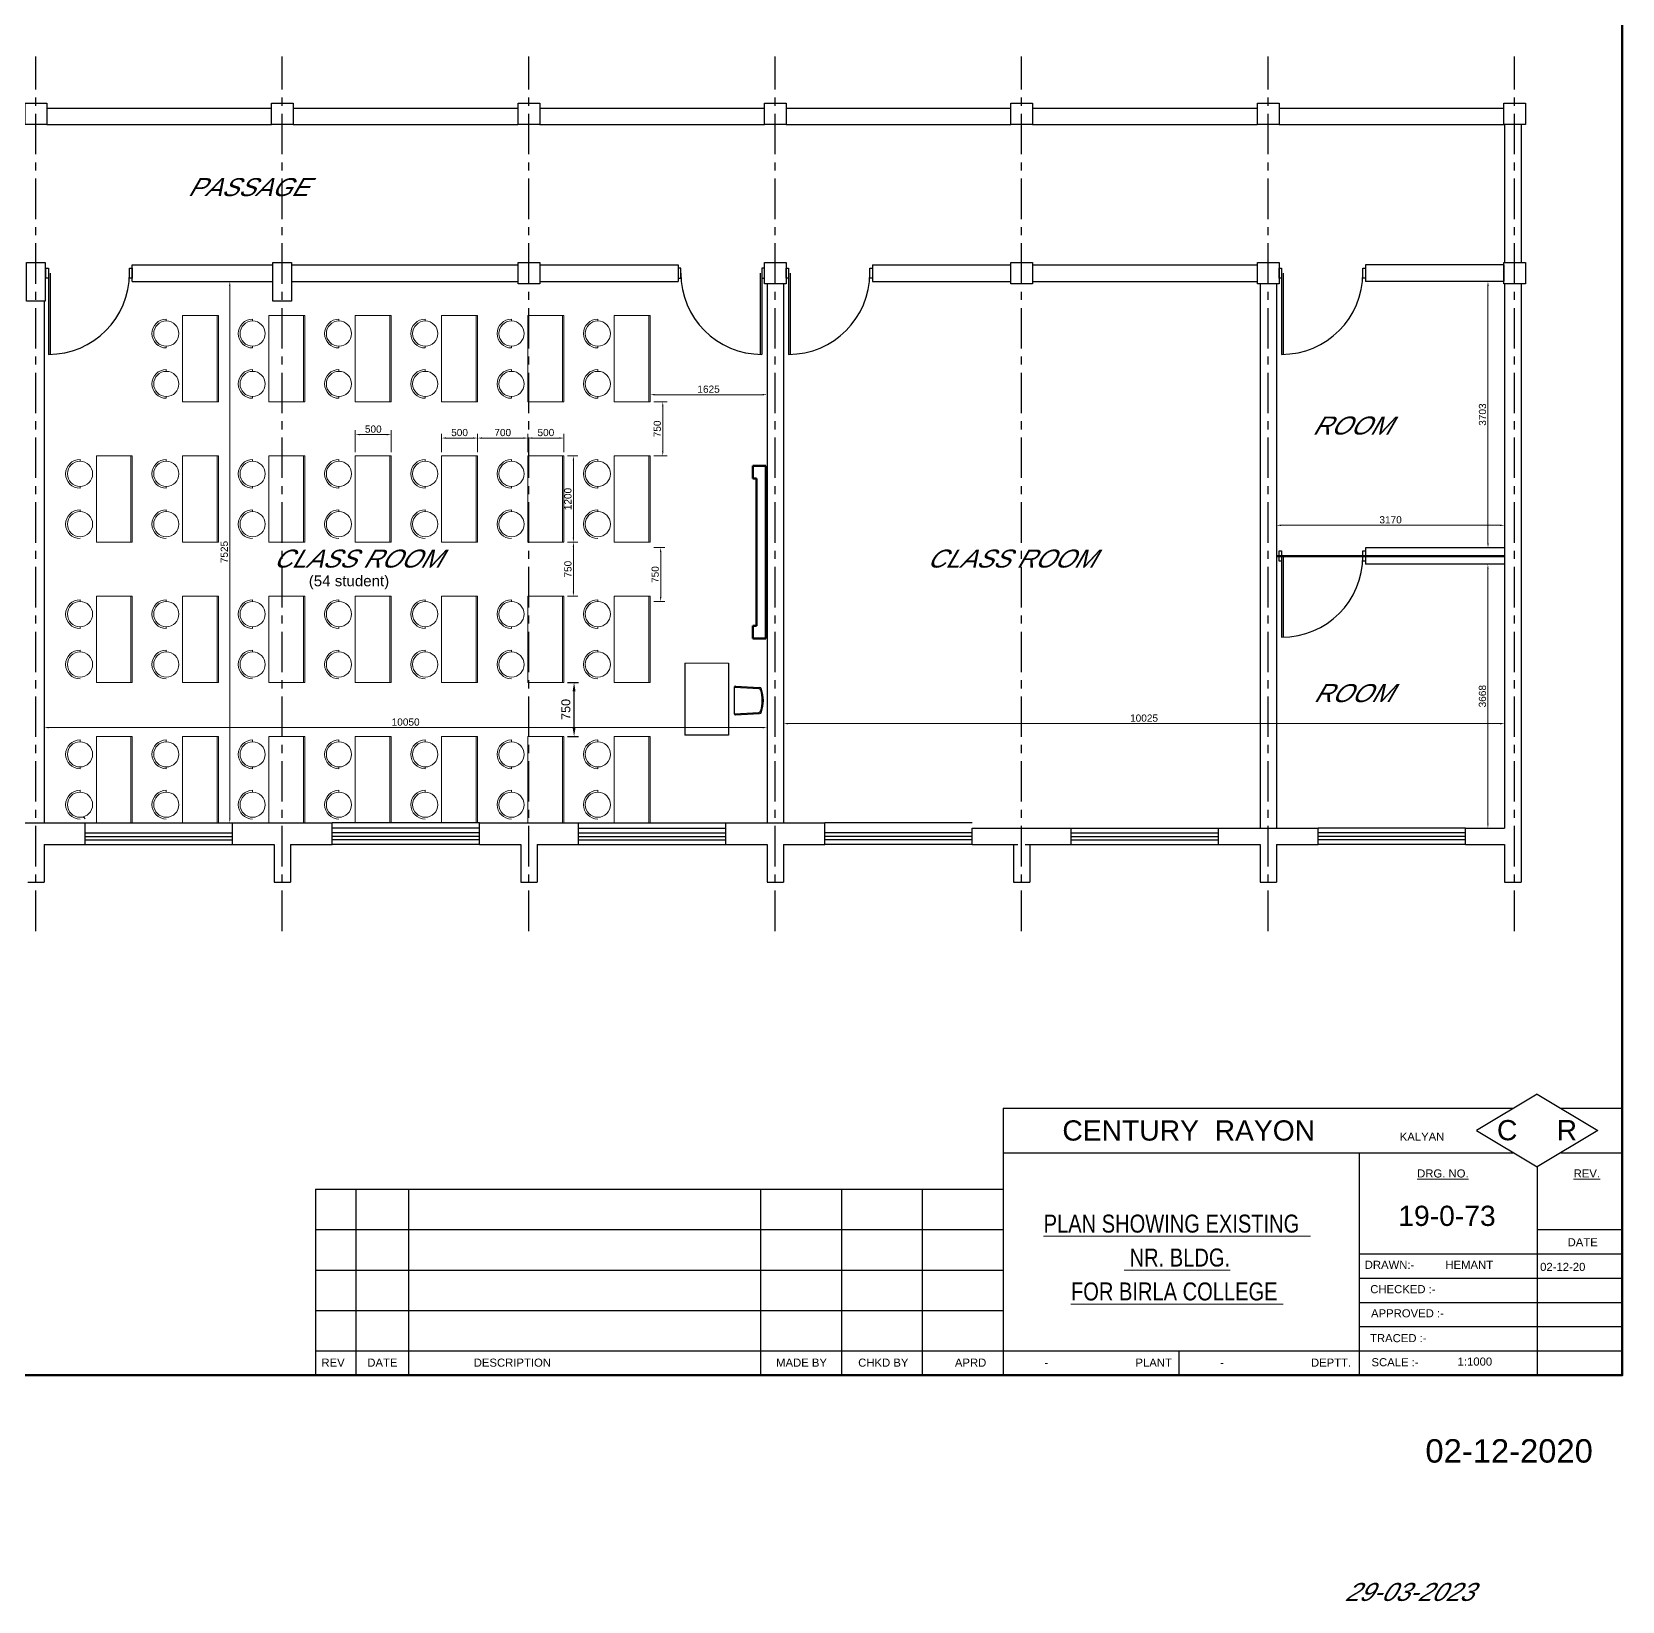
# Model space of a CAD drawing. Extents: x 348043 to 758301, y 133827 to 256568.
# Drawn here: x 605480 to 627593, y 196634 to 218453 of the extents above; entities that cross this region are included whole.
import ezdxf
from ezdxf.enums import TextEntityAlignment as Align

# ---------------------------------------------------------------- set-up
doc = ezdxf.new("R2010")
doc.units = 0
doc.header["$LTSCALE"] = 900
doc.header["$MEASUREMENT"] = 0
doc.header["$PDMODE"] = 34
doc.linetypes.add('ACAD_ISO02W100', pattern=[15, 12, -3])
doc.linetypes.add('CENTER', pattern=[2, 1.25, -0.25, 0.25, -0.25])
doc.layers.get('0').update_dxf_attribs({"color": 1, "linetype": 'CONTINUOUS'})
doc.layers.get('DEFPOINTS').update_dxf_attribs({"color": 3, "linetype": 'CONTINUOUS'})
doc.layers.add('COL', color=6, linetype='CONTINUOUS', lineweight=25)
doc.layers.add('door', color=163, linetype='CONTINUOUS')
doc.layers.add('TEXT', color=2, linetype='CONTINUOUS')
doc.styles.add('ARIAL', font='arial.ttf')
doc.styles.add('ROMANS', font='arial.ttf')
doc.dimstyles.new('MSADIM', dxfattribs={"dimscale": 50, "dimtxt": 2.5, "dimasz": 2.5, "dimexe": 1.2, "dimexo": 1, "dimgap": 1, "dimtad": 1, "dimdec": 0, "dimzin": 1, "dimdsep": 46, "dimtxsty": 'ROMANS', "dimcen": 0, "dimclrd": 3, "dimclrt": 6, "dimadec": 0, "dimazin": 0, "dimtfac": 1, "dimtdec": 0, "dimtofl": 0, "dimtmove": 0, "dimatfit": 3, "dimfxl": 1, "dimtvp": 0.1, "dimtolj": 1, "dimtzin": 1, "dimarcsym": 0})

# ---------------------------------------------------------------- blocks, each defined once
blk = doc.blocks.new('*D132')
at = {"layer": 'DEFPOINTS', "color": 0, "lineweight": 50, "ltscale": 1.25}
for p in [(611678, 212805), (611178, 212557), (611678, 212557)]:
    blk.add_point(p, dxfattribs=at)
at = {"layer": 'door', "color": 0, "lineweight": 9, "ltscale": 1.25}
blk.add_line((611178, 212607), (611178, 212865), dxfattribs=at)
at = {"layer": 'door', "color": 3, "lineweight": 9, "ltscale": 1.25}
blk.add_line((611240, 212805), (611615, 212805), dxfattribs=at)
at = {"layer": 'door', "color": 0, "linetype": 'ACAD_ISO02W100', "lineweight": 9, "ltscale": 1.25}
blk.add_line((611678, 212607), (611678, 212865), dxfattribs=at)
at = {"layer": 'door', "color": 3, "lineweight": 50, "ltscale": 1.25}
for points in [[(611240, 212815), (611240, 212794), (611178, 212805)], [(611615, 212815), (611615, 212794), (611678, 212805)]]:
    blk.add_solid(points, dxfattribs=at)
at = {"layer": 'door', "color": 6, "lineweight": 5, "ltscale": 1.25, "insert": (611428, 212881), "char_height": 100, "attachment_point": 5, "style": 'ROMANS'}
blk.add_mtext('\\A1;500', dxfattribs=at)
blk = doc.blocks.new('*D133')
at = {"layer": 'DEFPOINTS', "color": 0, "lineweight": 50, "ltscale": 1.25}
for p in [(612378, 212805), (611678, 212557), (612378, 212557)]:
    blk.add_point(p, dxfattribs=at)
at = {"layer": 'door', "color": 0, "lineweight": 9, "ltscale": 1.25}
blk.add_line((611678, 212607), (611678, 212865), dxfattribs=at)
at = {"layer": 'door', "color": 3, "lineweight": 9, "ltscale": 1.25}
blk.add_line((611740, 212805), (612315, 212805), dxfattribs=at)
at = {"layer": 'door', "color": 0, "linetype": 'ACAD_ISO02W100', "lineweight": 9, "ltscale": 1.25}
blk.add_line((612378, 212607), (612378, 212865), dxfattribs=at)
at = {"layer": 'door', "color": 3, "lineweight": 50, "ltscale": 1.25}
for points in [[(611740, 212815), (611740, 212794), (611678, 212805)], [(612315, 212815), (612315, 212794), (612378, 212805)]]:
    blk.add_solid(points, dxfattribs=at)
at = {"layer": 'door', "color": 6, "lineweight": 5, "ltscale": 1.25, "insert": (612028, 212881), "char_height": 100, "attachment_point": 5, "style": 'ROMANS'}
blk.add_mtext('\\A1;700', dxfattribs=at)
blk = doc.blocks.new('*D134')
at = {"layer": 'DEFPOINTS', "color": 0, "lineweight": 50, "ltscale": 1.25}
for p in [(612878, 212805), (612378, 212557), (612878, 212557)]:
    blk.add_point(p, dxfattribs=at)
at = {"layer": 'door', "color": 0, "lineweight": 9, "ltscale": 1.25}
blk.add_line((612378, 212607), (612378, 212865), dxfattribs=at)
at = {"layer": 'door', "color": 3, "lineweight": 9, "ltscale": 1.25}
blk.add_line((612440, 212805), (612815, 212805), dxfattribs=at)
at = {"layer": 'door', "color": 0, "linetype": 'ACAD_ISO02W100', "lineweight": 9, "ltscale": 1.25}
blk.add_line((612878, 212607), (612878, 212865), dxfattribs=at)
at = {"layer": 'door', "color": 3, "lineweight": 50, "ltscale": 1.25}
for points in [[(612440, 212815), (612440, 212794), (612378, 212805)], [(612815, 212815), (612815, 212794), (612878, 212805)]]:
    blk.add_solid(points, dxfattribs=at)
at = {"layer": 'door', "color": 6, "lineweight": 5, "ltscale": 1.25, "insert": (612628, 212881), "char_height": 100, "attachment_point": 5, "style": 'ROMANS'}
blk.add_mtext('\\A1;500', dxfattribs=at)
blk = doc.blocks.new('*D129')
at = {"layer": 'DEFPOINTS', "color": 0, "lineweight": 50, "ltscale": 1.25}
for p in [(612878, 212557), (612878, 211357), (613011, 211357)]:
    blk.add_point(p, dxfattribs=at)
at = {"layer": 'door', "color": 0, "lineweight": 9, "ltscale": 1.25}
blk.add_line((612928, 212557), (613071, 212557), dxfattribs=at)
at = {"layer": 'door', "color": 3, "lineweight": 9, "ltscale": 1.25}
blk.add_line((613011, 212495), (613011, 211420), dxfattribs=at)
at = {"layer": 'door', "color": 0, "linetype": 'ACAD_ISO02W100', "lineweight": 9, "ltscale": 1.25}
blk.add_line((612928, 211357), (613071, 211357), dxfattribs=at)
at = {"layer": 'door', "color": 3, "lineweight": 50, "ltscale": 1.25}
for points in [[(613001, 212495), (613021, 212495), (613011, 212557)], [(613001, 211420), (613021, 211420), (613011, 211357)]]:
    blk.add_solid(points, dxfattribs=at)
at = {"layer": 'door', "color": 6, "lineweight": 5, "ltscale": 1.25, "insert": (612935, 211957), "char_height": 100, "attachment_point": 5, "rotation": 90, "style": 'ROMANS'}
blk.add_mtext('\\A1;1200', dxfattribs=at)
blk = doc.blocks.new('*D130')
at = {"layer": 'DEFPOINTS', "color": 0, "lineweight": 50, "ltscale": 1.25}
for p in [(614078, 213307), (614078, 212557), (614253, 212557)]:
    blk.add_point(p, dxfattribs=at)
at = {"layer": 'door', "color": 0, "lineweight": 9, "ltscale": 1.25}
blk.add_line((614128, 213307), (614313, 213307), dxfattribs=at)
at = {"layer": 'door', "color": 3, "lineweight": 9, "ltscale": 1.25}
blk.add_line((614253, 213245), (614253, 212620), dxfattribs=at)
at = {"layer": 'door', "color": 0, "linetype": 'ACAD_ISO02W100', "lineweight": 9, "ltscale": 1.25}
blk.add_line((614128, 212557), (614313, 212557), dxfattribs=at)
at = {"layer": 'door', "color": 3, "lineweight": 50, "ltscale": 1.25}
for points in [[(614243, 213245), (614263, 213245), (614253, 213307)], [(614243, 212620), (614263, 212620), (614253, 212557)]]:
    blk.add_solid(points, dxfattribs=at)
at = {"layer": 'door', "color": 6, "lineweight": 5, "ltscale": 1.25, "insert": (614177, 212932), "char_height": 100, "attachment_point": 5, "rotation": 90, "style": 'ROMANS'}
blk.add_mtext('\\A1;750', dxfattribs=at)
blk = doc.blocks.new('*D131')
at = {"layer": 'DEFPOINTS', "color": 0, "lineweight": 50, "ltscale": 1.25}
for p in [(614078, 211282), (614078, 210532), (614224, 210532)]:
    blk.add_point(p, dxfattribs=at)
at = {"layer": 'door', "color": 0, "lineweight": 9, "ltscale": 1.25}
blk.add_line((614128, 211282), (614284, 211282), dxfattribs=at)
at = {"layer": 'door', "color": 3, "lineweight": 9, "ltscale": 1.25}
blk.add_line((614224, 211220), (614224, 210595), dxfattribs=at)
at = {"layer": 'door', "color": 0, "linetype": 'ACAD_ISO02W100', "lineweight": 9, "ltscale": 1.25}
blk.add_line((614128, 210532), (614284, 210532), dxfattribs=at)
at = {"layer": 'door', "color": 3, "lineweight": 50, "ltscale": 1.25}
for points in [[(614214, 211220), (614234, 211220), (614224, 211282)], [(614214, 210595), (614234, 210595), (614224, 210532)]]:
    blk.add_solid(points, dxfattribs=at)
at = {"layer": 'door', "color": 6, "lineweight": 5, "ltscale": 1.25, "insert": (614148, 210907), "char_height": 100, "attachment_point": 5, "rotation": 90, "style": 'ROMANS'}
blk.add_mtext('\\A1;750', dxfattribs=at)
blk = doc.blocks.new('*D138')
at = {"layer": 'DEFPOINTS', "color": 0, "lineweight": 50, "ltscale": 1.25}
for p in [(605653, 208780), (615703, 208780), (615703, 208780)]:
    blk.add_point(p, dxfattribs=at)
at = {"layer": 'door', "color": 3, "lineweight": 9, "ltscale": 1.25}
blk.add_line((605715, 208780), (615640, 208780), dxfattribs=at)
at = {"layer": 'door', "color": 0, "linetype": 'ACAD_ISO02W100', "lineweight": 9, "ltscale": 1.25}
blk.add_line((615703, 208830), (615703, 208840), dxfattribs=at)
at = {"layer": 'door', "color": 0, "lineweight": 9, "ltscale": 1.25}
blk.add_line((605653, 208730), (605653, 208720), dxfattribs=at)
at = {"layer": 'door', "color": 3, "lineweight": 50, "ltscale": 1.25}
for points in [[(605715, 208790), (605715, 208769), (605653, 208780)], [(615640, 208790), (615640, 208769), (615703, 208780)]]:
    blk.add_solid(points, dxfattribs=at)
at = {"layer": 'door', "color": 6, "lineweight": 5, "ltscale": 1.25, "insert": (610678, 208856), "char_height": 100, "attachment_point": 5, "style": 'ROMANS'}
blk.add_mtext('\\A1;10050', dxfattribs=at)
blk = doc.blocks.new('*D139')
at = {"layer": 'DEFPOINTS', "color": 0, "lineweight": 50, "ltscale": 1.25}
for p in [(608233, 214982), (608270, 214982), (608270, 207457)]:
    blk.add_point(p, dxfattribs=at)
at = {"layer": 'door', "color": 0, "linetype": 'ACAD_ISO02W100', "lineweight": 9, "ltscale": 1.25}
blk.add_line((608220, 214982), (608173, 214982), dxfattribs=at)
at = {"layer": 'door', "color": 3, "lineweight": 9, "ltscale": 1.25}
blk.add_line((608233, 207520), (608233, 214920), dxfattribs=at)
at = {"layer": 'door', "color": 0, "lineweight": 9, "ltscale": 1.25}
blk.add_line((608220, 207457), (608173, 207457), dxfattribs=at)
at = {"layer": 'door', "color": 3, "lineweight": 50, "ltscale": 1.25}
for points in [[(608223, 214920), (608243, 214920), (608233, 214982)], [(608223, 207520), (608243, 207520), (608233, 207457)]]:
    blk.add_solid(points, dxfattribs=at)
at = {"layer": 'door', "color": 6, "lineweight": 5, "ltscale": 1.25, "insert": (608157, 211220), "char_height": 100, "attachment_point": 5, "rotation": 90, "style": 'ROMANS'}
blk.add_mtext('\\A1;7525', dxfattribs=at)
blk = doc.blocks.new('*D140')
at = {"layer": 'DEFPOINTS', "color": 0, "lineweight": 50, "ltscale": 1.25}
for p in [(615933, 208788), (625958, 208835), (625958, 208788)]:
    blk.add_point(p, dxfattribs=at)
at = {"layer": 'door', "color": 0, "lineweight": 9, "ltscale": 1.25}
blk.add_line((615933, 208838), (615933, 208895), dxfattribs=at)
at = {"layer": 'door', "color": 3, "lineweight": 9, "ltscale": 1.25}
blk.add_line((615995, 208835), (625895, 208835), dxfattribs=at)
at = {"layer": 'door', "color": 0, "linetype": 'ACAD_ISO02W100', "lineweight": 9, "ltscale": 1.25}
blk.add_line((625958, 208838), (625958, 208895), dxfattribs=at)
at = {"layer": 'door', "color": 3, "lineweight": 50, "ltscale": 1.25}
for points in [[(615995, 208845), (615995, 208824), (615933, 208835)], [(625895, 208845), (625895, 208824), (625958, 208835)]]:
    blk.add_solid(points, dxfattribs=at)
at = {"layer": 'door', "color": 6, "lineweight": 5, "ltscale": 1.25, "insert": (620945, 208911), "char_height": 100, "attachment_point": 5, "style": 'ROMANS'}
blk.add_mtext('\\A1;10025', dxfattribs=at)
blk = doc.blocks.new('*D142')
at = {"layer": 'DEFPOINTS', "color": 0, "lineweight": 50, "ltscale": 1.25}
for p in [(610478, 212853), (609978, 212557), (610478, 212557)]:
    blk.add_point(p, dxfattribs=at)
at = {"layer": 'door', "color": 0, "lineweight": 9, "ltscale": 1.25}
blk.add_line((609978, 212607), (609978, 212913), dxfattribs=at)
at = {"layer": 'door', "color": 3, "lineweight": 9, "ltscale": 1.25}
blk.add_line((610040, 212853), (610415, 212853), dxfattribs=at)
at = {"layer": 'door', "color": 0, "linetype": 'ACAD_ISO02W100', "lineweight": 9, "ltscale": 1.25}
blk.add_line((610478, 212607), (610478, 212913), dxfattribs=at)
at = {"layer": 'door', "color": 3, "lineweight": 50, "ltscale": 1.25}
for points in [[(610040, 212863), (610040, 212843), (609978, 212853)], [(610415, 212863), (610415, 212843), (610478, 212853)]]:
    blk.add_solid(points, dxfattribs=at)
at = {"layer": 'door', "color": 6, "lineweight": 5, "ltscale": 1.25, "insert": (610228, 212929), "char_height": 100, "attachment_point": 5, "style": 'ROMANS'}
blk.add_mtext('\\A1;500', dxfattribs=at)
blk = doc.blocks.new('*D151')
at = {"layer": 'DEFPOINTS', "color": 0, "lineweight": 50, "ltscale": 1.25}
for p in [(612878, 211357), (613011, 211357), (612878, 210607)]:
    blk.add_point(p, dxfattribs=at)
at = {"layer": 'door', "color": 0, "linetype": 'ACAD_ISO02W100', "lineweight": 9, "ltscale": 1.25}
blk.add_line((612928, 211357), (613071, 211357), dxfattribs=at)
at = {"layer": 'door', "color": 3, "lineweight": 9, "ltscale": 1.25}
blk.add_line((613011, 210670), (613011, 211295), dxfattribs=at)
at = {"layer": 'door', "color": 0, "lineweight": 9, "ltscale": 1.25}
blk.add_line((612928, 210607), (613071, 210607), dxfattribs=at)
at = {"layer": 'door', "color": 3, "lineweight": 50, "ltscale": 1.25}
for points in [[(613001, 211295), (613021, 211295), (613011, 211357)], [(613001, 210670), (613021, 210670), (613011, 210607)]]:
    blk.add_solid(points, dxfattribs=at)
at = {"layer": 'door', "color": 6, "lineweight": 5, "ltscale": 1.25, "insert": (612935, 210982), "char_height": 100, "attachment_point": 5, "rotation": 90, "style": 'ROMANS'}
blk.add_mtext('\\A1;750', dxfattribs=at)
blk = doc.blocks.new('*D152')
at = {"layer": 'DEFPOINTS', "color": 0, "lineweight": 50, "ltscale": 1.25}
for p in [(612878, 209407), (613020, 209407), (612878, 208657)]:
    blk.add_point(p, dxfattribs=at)
at = {"layer": 'door', "color": 0, "lineweight": -2, "ltscale": 1.25}
for p, q in [((612928, 209407), (613080, 209407)), ((612928, 208657), (613080, 208657))]:
    blk.add_line(p, q, dxfattribs=at)
at = {"layer": 'door', "color": 3, "lineweight": -2, "ltscale": 1.25}
blk.add_line((613020, 208782), (613020, 209282), dxfattribs=at)
at = {"layer": 'door', "color": 3, "lineweight": 50, "ltscale": 1.25}
for points in [[(612999, 209282), (613041, 209282), (613020, 209407)], [(612999, 208782), (613041, 208782), (613020, 208657)]]:
    blk.add_solid(points, dxfattribs=at)
at = {"layer": 'door', "color": 6, "lineweight": 50, "ltscale": 1.25, "insert": (612906, 209032), "char_height": 125, "attachment_point": 5, "rotation": 90, "style": 'ROMANS'}
blk.add_mtext('\\A1;750', dxfattribs=at)
blk = doc.blocks.new('*D160')
at = {"layer": 'DEFPOINTS', "color": 0, "lineweight": 50, "ltscale": 1.25}
for p in [(614078, 213408), (615703, 213408), (615703, 213408)]:
    blk.add_point(p, dxfattribs=at)
at = {"layer": 'door', "color": 3, "lineweight": 9, "ltscale": 1.25}
blk.add_line((614140, 213408), (615640, 213408), dxfattribs=at)
at = {"layer": 'door', "color": 0, "linetype": 'ACAD_ISO02W100', "lineweight": 9, "ltscale": 1.25}
blk.add_line((615703, 213458), (615703, 213468), dxfattribs=at)
at = {"layer": 'door', "color": 0, "lineweight": 9, "ltscale": 1.25}
blk.add_line((614078, 213358), (614078, 213348), dxfattribs=at)
at = {"layer": 'door', "color": 3, "lineweight": 50, "ltscale": 1.25}
for points in [[(614140, 213418), (614140, 213398), (614078, 213408)], [(615640, 213418), (615640, 213398), (615703, 213408)]]:
    blk.add_solid(points, dxfattribs=at)
at = {"layer": 'door', "color": 6, "lineweight": 5, "ltscale": 1.25, "insert": (614890, 213484), "char_height": 100, "attachment_point": 5, "style": 'ROMANS'}
blk.add_mtext('\\A1;1625', dxfattribs=at)
blk = doc.blocks.new('*D226')
at = {"layer": 'DEFPOINTS', "color": 0, "lineweight": 50, "ltscale": 1.25}
for p in [(622788, 211634), (625958, 211634), (625958, 211592)]:
    blk.add_point(p, dxfattribs=at)
at = {"layer": 'door', "color": 0, "lineweight": 9, "ltscale": 1.25}
blk.add_line((622788, 211584), (622788, 211532), dxfattribs=at)
at = {"layer": 'door', "color": 3, "lineweight": 9, "ltscale": 1.25}
blk.add_line((622850, 211592), (625895, 211592), dxfattribs=at)
at = {"layer": 'door', "color": 0, "linetype": 'ACAD_ISO02W100', "lineweight": 9, "ltscale": 1.25}
blk.add_line((625958, 211584), (625958, 211532), dxfattribs=at)
at = {"layer": 'door', "color": 3, "lineweight": 50, "ltscale": 1.25}
for points in [[(622850, 211602), (622850, 211582), (622788, 211592)], [(625895, 211602), (625895, 211582), (625958, 211592)]]:
    blk.add_solid(points, dxfattribs=at)
at = {"layer": 'door', "color": 6, "lineweight": 5, "ltscale": 1.25, "insert": (624373, 211668), "char_height": 100, "attachment_point": 5, "style": 'ROMANS'}
blk.add_mtext('\\A1;3170', dxfattribs=at)
blk = doc.blocks.new('*D227')
at = {"layer": 'DEFPOINTS', "color": 0, "lineweight": 50, "ltscale": 1.25}
for p in [(625726, 211050), (625847, 211050), (625847, 207382)]:
    blk.add_point(p, dxfattribs=at)
at = {"layer": 'door', "color": 0, "linetype": 'ACAD_ISO02W100', "lineweight": 9, "ltscale": 1.25}
blk.add_line((625797, 211050), (625666, 211050), dxfattribs=at)
at = {"layer": 'door', "color": 3, "lineweight": 9, "ltscale": 1.25}
blk.add_line((625726, 207445), (625726, 210987), dxfattribs=at)
at = {"layer": 'door', "color": 0, "lineweight": 9, "ltscale": 1.25}
blk.add_line((625797, 207382), (625666, 207382), dxfattribs=at)
at = {"layer": 'door', "color": 3, "lineweight": 50, "ltscale": 1.25}
for points in [[(625716, 210987), (625736, 210987), (625726, 211050)], [(625716, 207445), (625736, 207445), (625726, 207382)]]:
    blk.add_solid(points, dxfattribs=at)
at = {"layer": 'door', "color": 6, "lineweight": 5, "ltscale": 1.25, "insert": (625650, 209216), "char_height": 100, "attachment_point": 5, "rotation": 90, "style": 'ROMANS'}
blk.add_mtext('\\A1;3668', dxfattribs=at)
blk = doc.blocks.new('*D228')
at = {"layer": 'DEFPOINTS', "color": 0, "lineweight": 50, "ltscale": 1.25}
for p in [(625726, 214982), (625727, 214982), (625726, 211280)]:
    blk.add_point(p, dxfattribs=at)
at = {"layer": 'door', "color": 0, "linetype": 'ACAD_ISO02W100', "lineweight": 9, "ltscale": 1.25}
blk.add_line((625776, 214982), (625787, 214982), dxfattribs=at)
at = {"layer": 'door', "color": 3, "lineweight": 9, "ltscale": 1.25}
blk.add_line((625727, 211342), (625727, 214920), dxfattribs=at)
at = {"layer": 'door', "color": 0, "lineweight": 9, "ltscale": 1.25}
blk.add_line((625776, 211280), (625787, 211280), dxfattribs=at)
at = {"layer": 'door', "color": 3, "lineweight": 50, "ltscale": 1.25}
for points in [[(625717, 214920), (625737, 214920), (625727, 214982)], [(625717, 211342), (625737, 211342), (625727, 211280)]]:
    blk.add_solid(points, dxfattribs=at)
at = {"layer": 'door', "color": 6, "lineweight": 5, "ltscale": 1.25, "insert": (625651, 213131), "char_height": 100, "attachment_point": 5, "rotation": 90, "style": 'ROMANS'}
blk.add_mtext('\\A1;3703', dxfattribs=at)

msp = doc.modelspace()

# ---------------------------------------------------------------- linework, layer by layer
at = {"color": 1, "linetype": 'Continuous'}
for p, q in [((614559, 209673.1), (614559, 208672.9)), ((615169, 209672.9), (615169, 208672.9)), ((615251.9, 208966.7), (615251.9, 209345.6)), ((615251.9, 209341.1), (615588.3, 209322)), ((615262.5, 209355.6), (615599.5, 209336.4)), ((615251.9, 208971.2), (615588.3, 208990.3)), ((615262.5, 208956.8), (615599.5, 208975.9)), ((615169, 208672.9), (614559, 208672.9))]:
    msp.add_line(p, q, dxfattribs=at)
at = {"lineweight": 30}
for p, q in [((626411.8, 203685.4), (625568, 203179.1)), ((626411.8, 203685.4), (627255.5, 203179.1)), ((618986.8, 203488.5), (618986.8, 199776)), ((618986.8, 203488.5), (626083.8, 203488.5)), ((626739.7, 203488.5), (627593, 203488.5)), ((625568, 203179.1), (626411.8, 202672.9)), ((627255.5, 203179.1), (626411.8, 202672.9)), ((618986.8, 202869.7), (626083.8, 202869.7)), ((623936.8, 202869.7), (623936.8, 199776)), ((626739.7, 202869.7), (627593, 202869.7)), ((626411.8, 202672.9), (626411.8, 199776)), ((609424.2, 202363.5), (609424.2, 199776)), ((609424.2, 202363.5), (618986.8, 202363.5)), ((609986.8, 202363.5), (609986.8, 199776)), ((610718, 202363.5), (610718, 199776)), ((615611.8, 202363.5), (615611.8, 199776)), ((616736.8, 202363.5), (616736.8, 199776)), ((617861.8, 202363.5), (617861.8, 199776)), ((609424.2, 201801), (618986.8, 201801)), ((626411.8, 201801), (627593, 201801)), ((623936.8, 201463.5), (627593, 201463.5)), ((609424.2, 201238.5), (618986.8, 201238.5)), ((623936.8, 201126), (627593, 201126)), ((623936.8, 200788.5), (627593, 200788.5)), ((609424.2, 200676), (618986.8, 200676)), ((623936.8, 200451), (627593, 200451)), ((609424.2, 200113.5), (627593, 200113.5)), ((621427.4, 200113.5), (621427.4, 199776))]:
    msp.add_line(p, q, dxfattribs=at)
at = {"color": 1, "linetype": 'Continuous'}
for centre, radius, start, end in [((615261.9, 209345.6), 10, 86.74422, 180), ((615586.6, 209292.1), 30, 17.01363, 86.74422), ((615597.8, 209306.4), 30, 18.26776, 86.74422), ((615142.5, 209156.2), 494.4, 342.98637, 17.01363), ((615142.5, 209156.2), 509.4, 341.73224, 18.26776), ((615261.9, 208966.7), 10, 180, 273.25578), ((615586.6, 209020.3), 30, 273.25578, 342.98637), ((615597.8, 209005.9), 30, 273.25578, 341.73224), ((615612.3, 208986.7), 10, 273.25578, 340.16199)]:
    msp.add_arc(centre, radius, start, end, dxfattribs=at)
at = {"layer": 'COL'}
for points in [[(605687.8, 217462.3), (605687.8, 217162.3), (605387.8, 217162.3), (605387.8, 217462.3)], [(609112.8, 217462.3), (609112.8, 217162.3), (608812.8, 217162.3), (608812.8, 217462.3)], [(612542.8, 217462.3), (612542.8, 217162.3), (612242.8, 217162.3), (612242.8, 217462.3)], [(615967.8, 217462.3), (615967.8, 217162.3), (615667.8, 217162.3), (615667.8, 217462.3)], [(619392.8, 217462.3), (619392.8, 217162.3), (619092.8, 217162.3), (619092.8, 217462.3)], [(622822.8, 217462.3), (622822.8, 217162.3), (622522.8, 217162.3), (622522.8, 217462.3)], [(626247.8, 217462.3), (626247.8, 217162.3), (625947.8, 217162.3), (625947.8, 217462.3)], [(605667.8, 215247.3), (605667.8, 214707.3), (605407.8, 214707.3), (605407.8, 215247.3)], [(609092.8, 215247.3), (609092.8, 214707.3), (608832.8, 214707.3), (608832.8, 215247.3)], [(612542.8, 215247.3), (612542.8, 214947.3), (612242.8, 214947.3), (612242.8, 215247.3)], [(615967.8, 215247.3), (615967.8, 214947.3), (615667.8, 214947.3), (615667.8, 215247.3)], [(619392.8, 215247.3), (619392.8, 214947.3), (619092.8, 214947.3), (619092.8, 215247.3)], [(622822.8, 215247.3), (622822.8, 214947.3), (622522.8, 214947.3), (622522.8, 215247.3)], [(626247.8, 215247.3), (626247.8, 214947.3), (625947.8, 214947.3), (625947.8, 215247.3)]]:
    msp.add_lwpolyline(points, close=True, dxfattribs=at)
at = {"layer": 'door', "linetype": 'CENTER', "ltscale": 0.5}
for p, q in [((605537.8, 205950.1), (605537.8, 218110.3)), ((608962.8, 205950.1), (608962.8, 218110.3)), ((612392.8, 205950.1), (612392.8, 218110.3)), ((615817.8, 205950.1), (615817.8, 218110.3)), ((619242.8, 205950.1), (619242.8, 218110.3)), ((622672.8, 205950.1), (622672.8, 218110.3)), ((626097.8, 205950.1), (626097.8, 218110.3))]:
    msp.add_line(p, q, dxfattribs=at)
at = {"layer": 'door', "color": 3, "ltscale": 1.25}
for p, q in [((605687.8, 217392.3), (608812.8, 217392.3)), ((609112.8, 217392.3), (612237.8, 217392.3)), ((612542.8, 217392.3), (615667.8, 217392.3)), ((615967.8, 217392.3), (619092.8, 217392.3)), ((619392.8, 217392.3), (622517.8, 217392.3)), ((622822.8, 217392.3), (625947.8, 217392.3)), ((605687.8, 217162.3), (608812.8, 217162.3)), ((609112.8, 217162.3), (612237.8, 217162.3)), ((612542.8, 217162.3), (615667.8, 217162.3)), ((615967.8, 217162.3), (619092.8, 217162.3)), ((619392.8, 217162.3), (622517.8, 217162.3)), ((622822.8, 217162.3), (625947.8, 217162.3)), ((625957.8, 217162.3), (625957.8, 215247.3)), ((626187.8, 217162.3), (626187.8, 215247.3)), ((606875.8, 215212.3), (608832.8, 215212.3)), ((606875.8, 214982.3), (606875.8, 215212.3)), ((609092.8, 215212.3), (612242.8, 215212.3)), ((612542.8, 215212.3), (614467.8, 215212.3)), ((614467.8, 215212.3), (614467.8, 214982.3)), ((617167.8, 215212.3), (619092.8, 215212.3)), ((617167.8, 215212.3), (617167.8, 214982.3)), ((619392.8, 215212.3), (622522.8, 215212.3)), ((625947.8, 215212.3), (624022.8, 215212.3)), ((624022.8, 215212.3), (624022.8, 214982.3)), ((625947.8, 215214.6), (625947.8, 214984.6)), ((606875.8, 214982.3), (608832.8, 214982.3)), ((609092.8, 214982.3), (612242.8, 214982.3)), ((612542.8, 214982.3), (614467.8, 214982.3)), ((615702.8, 214947.3), (615702.8, 207457.3)), ((615932.8, 214947.3), (615932.8, 207457.3)), ((617167.8, 214982.3), (619092.8, 214982.3)), ((619392.8, 214982.3), (622522.8, 214982.3)), ((622557.8, 214947.3), (622557.8, 207382.3)), ((622787.8, 214947.3), (622787.8, 207382.3)), ((625947.8, 214982.3), (624022.8, 214982.3)), ((625957.8, 214947.3), (625957.8, 207382.3)), ((626187.8, 214947.3), (626187.8, 207152.3)), ((605652.8, 214707.3), (605652.8, 207457.3)), ((625947.8, 211279.8), (624022.8, 211279.8)), ((624022.8, 211279.8), (624022.8, 211049.8)), ((625947.8, 211049.8), (624022.8, 211049.8)), ((604855.3, 207457.3), (606220.3, 207457.3)), ((606220.3, 207152.3), (606220.3, 207457.3)), ((608270.3, 207152.3), (608270.3, 207457.3)), ((608270.3, 207457.3), (609655.3, 207457.3)), ((609655.3, 207152.3), (609655.3, 207457.3)), ((611705.3, 207152.3), (611705.3, 207457.3)), ((611705.3, 207457.3), (613080.3, 207457.3)), ((613080.3, 207152.3), (613080.3, 207457.3)), ((615130.3, 207152.3), (615130.3, 207457.3)), ((615130.3, 207457.3), (616505.3, 207457.3)), ((616505.3, 207152.3), (616505.3, 207457.3)), ((618555.3, 207382.3), (619930.3, 207382.3)), ((618555.3, 207152.3), (618555.3, 207382.3)), ((619930.3, 207152.3), (619930.3, 207382.3)), ((621980.3, 207382.3), (623365.3, 207382.3)), ((621980.3, 207152.3), (621980.3, 207382.3)), ((623365.3, 207152.3), (623365.3, 207382.3)), ((625415.3, 207382.3), (625957.8, 207382.3)), ((625415.3, 207152.3), (625415.3, 207382.3)), ((605652.8, 207152.3), (606220.3, 207152.3)), ((605652.8, 207152.3), (605652.8, 206632.3)), ((608270.3, 207152.3), (608847.8, 207152.3)), ((608847.8, 207152.3), (608847.8, 206632.3)), ((609077.8, 207152.3), (609655.3, 207152.3)), ((609077.8, 207152.3), (609077.8, 206632.3)), ((611705.3, 207152.3), (612277.8, 207152.3)), ((612277.8, 207152.3), (612277.8, 206632.3)), ((612507.8, 207152.3), (613080.3, 207152.3)), ((612507.8, 207152.3), (612507.8, 206632.3)), ((615130.3, 207152.3), (615702.8, 207152.3)), ((615702.8, 207152.3), (615702.8, 206632.3)), ((615932.8, 207152.3), (616505.3, 207152.3)), ((615932.8, 207152.3), (615932.8, 206632.3)), ((618555.3, 207152.3), (619187.8, 207152.3)), ((619127.8, 207152.3), (619127.8, 206632.3)), ((619292.6, 207152.3), (619930.3, 207152.3)), ((619357.8, 207152.3), (619357.8, 206632.3)), ((621980.3, 207152.3), (622557.8, 207152.3)), ((622557.8, 207152.3), (622557.8, 206632.3)), ((622787.8, 207152.3), (623365.3, 207152.3)), ((622787.8, 207152.3), (622787.8, 206632.3)), ((625415.3, 207152.3), (625957.8, 207152.3)), ((625957.8, 207152.3), (625957.8, 206632.3)), ((626187.8, 207152.3), (626187.8, 206632.3)), ((605422.8, 206632.3), (605652.8, 206632.3)), ((608847.8, 206632.3), (609077.8, 206632.3)), ((612277.8, 206632.3), (612507.8, 206632.3)), ((615702.8, 206632.3), (615932.8, 206632.3)), ((619127.8, 206632.3), (619357.8, 206632.3)), ((622557.8, 206632.3), (622787.8, 206632.3)), ((625957.8, 206632.3), (626187.8, 206632.3))]:
    msp.add_line(p, q, dxfattribs=at)
at = {"layer": 'door', "color": 13, "ltscale": 1.25}
for p, q in [((605711, 215097.3), (605711, 213967.7)), ((605734.4, 215097.3), (605734.4, 213967.7)), ((615609.2, 215097.3), (615609.2, 213967.7)), ((615632.6, 215097.3), (615632.6, 213967.7)), ((616003, 215097.3), (616003, 213967.7)), ((616026.4, 215097.3), (616026.4, 213967.7)), ((622858, 215097.3), (622858, 213967.7)), ((622881.4, 215097.3), (622881.4, 213967.7)), ((622858, 211164.8), (622858, 210035.2)), ((622881.4, 211164.8), (622881.4, 210035.2)), ((606220.3, 207457.3), (608270.3, 207457.3)), ((611705.3, 207457.3), (609655.3, 207457.3)), ((613080.3, 207457.3), (615130.3, 207457.3)), ((618555.3, 207457.3), (616505.3, 207457.3)), ((606220.3, 207317.3), (608270.3, 207317.3)), ((606220.3, 207267.3), (608270.3, 207267.3)), ((606220.3, 207217.3), (608270.3, 207217.3)), ((611705.3, 207382.3), (609655.3, 207382.3)), ((611705.3, 207317.3), (609655.3, 207317.3)), ((611705.3, 207267.3), (609655.3, 207267.3)), ((611705.3, 207217.3), (609655.3, 207217.3)), ((613080.3, 207382.3), (615130.3, 207382.3)), ((613080.3, 207317.3), (615130.3, 207317.3)), ((613080.3, 207267.3), (615130.3, 207267.3)), ((613080.3, 207217.3), (615130.3, 207217.3)), ((618555.3, 207317.3), (616505.3, 207317.3)), ((618555.3, 207267.3), (616505.3, 207267.3)), ((618555.3, 207217.3), (616505.3, 207217.3)), ((619930.3, 207382.3), (621980.3, 207382.3)), ((619930.3, 207317.3), (621980.3, 207317.3)), ((619930.3, 207267.3), (621980.3, 207267.3)), ((619930.3, 207217.3), (621980.3, 207217.3)), ((625415.3, 207382.3), (623365.3, 207382.3)), ((625415.3, 207317.3), (623365.3, 207317.3)), ((625415.3, 207267.3), (623365.3, 207267.3)), ((625415.3, 207217.3), (623365.3, 207217.3)), ((606220.3, 207152.3), (608270.3, 207152.3)), ((611705.3, 207152.3), (609655.3, 207152.3)), ((613080.3, 207152.3), (615130.3, 207152.3)), ((618555.3, 207152.3), (616505.3, 207152.3)), ((619930.3, 207152.3), (621980.3, 207152.3)), ((625415.3, 207152.3), (623365.3, 207152.3))]:
    msp.add_line(p, q, dxfattribs=at)
at = {"layer": 'door', "color": 190, "linetype": 'ByBlock', "lineweight": 5, "ltscale": 1.25}
for p, q in [((608058.8, 213307.3), (608058.8, 214507.3)), ((609258.8, 213307.3), (609258.8, 214507.3)), ((610458.8, 213307.3), (610458.8, 214507.3)), ((611658.8, 213307.3), (611658.8, 214507.3)), ((612858.8, 213307.3), (612858.8, 214507.3)), ((614058.8, 213307.3), (614058.8, 214507.3)), ((606858.8, 212557.3), (606858.8, 211357.3)), ((608058.8, 212557.3), (608058.8, 211357.3)), ((609258.8, 212557.3), (609258.8, 211357.3)), ((610458.8, 212557.3), (610458.8, 211357.3)), ((611658.8, 212557.3), (611658.8, 211357.3)), ((612858.8, 212557.3), (612858.8, 211357.3)), ((614058.8, 212557.3), (614058.8, 211357.3)), ((606858.8, 210607.3), (606858.8, 209407.3)), ((608058.8, 210607.3), (608058.8, 209407.3)), ((609258.8, 210607.3), (609258.8, 209407.3)), ((610458.8, 210607.3), (610458.8, 209407.3)), ((611658.8, 210607.3), (611658.8, 209407.3)), ((612858.8, 210607.3), (612858.8, 209407.3)), ((614058.8, 210607.3), (614058.8, 209407.3)), ((606858.8, 208657.3), (606858.8, 207457.3)), ((608058.8, 208657.3), (608058.8, 207457.3)), ((609258.8, 208657.3), (609258.8, 207457.3)), ((610458.8, 208657.3), (610458.8, 207457.3)), ((611658.8, 208657.3), (611658.8, 207457.3)), ((612858.8, 208657.3), (612858.8, 207457.3)), ((614058.8, 208657.3), (614058.8, 207457.3))]:
    msp.add_line(p, q, dxfattribs=at)
at = {"layer": 'door', "color": 3, "linetype": 'ByBlock', "lineweight": 5, "ltscale": 1.25}
for p, q in [((607350.5, 214432.3), (607350.5, 214457.3)), ((608550.5, 214432.3), (608550.5, 214457.3)), ((609750.5, 214432.3), (609750.5, 214457.3)), ((610950.5, 214432.3), (610950.5, 214457.3)), ((612150.5, 214432.3), (612150.5, 214457.3)), ((613350.5, 214432.3), (613350.5, 214457.3)), ((607350.5, 214057.3), (607350.5, 214082.3)), ((608550.5, 214057.3), (608550.5, 214082.3)), ((609750.5, 214057.3), (609750.5, 214082.3)), ((610950.5, 214057.3), (610950.5, 214082.3)), ((612150.5, 214057.3), (612150.5, 214082.3)), ((613350.5, 214057.3), (613350.5, 214082.3)), ((607350.5, 213757.3), (607350.5, 213732.3)), ((608550.5, 213757.3), (608550.5, 213732.3)), ((609750.5, 213757.3), (609750.5, 213732.3)), ((610950.5, 213757.3), (610950.5, 213732.3)), ((612150.5, 213757.3), (612150.5, 213732.3)), ((613350.5, 213757.3), (613350.5, 213732.3)), ((607350.5, 213382.3), (607350.5, 213357.3)), ((608550.5, 213382.3), (608550.5, 213357.3)), ((609750.5, 213382.3), (609750.5, 213357.3)), ((610950.5, 213382.3), (610950.5, 213357.3)), ((612150.5, 213382.3), (612150.5, 213357.3)), ((613350.5, 213382.3), (613350.5, 213357.3)), ((606150.5, 212482.3), (606150.5, 212507.3)), ((607350.5, 212482.3), (607350.5, 212507.3)), ((608550.5, 212482.3), (608550.5, 212507.3)), ((609750.5, 212482.3), (609750.5, 212507.3)), ((610950.5, 212482.3), (610950.5, 212507.3)), ((612150.5, 212482.3), (612150.5, 212507.3)), ((613350.5, 212482.3), (613350.5, 212507.3)), ((606150.5, 212107.3), (606150.5, 212132.3)), ((607350.5, 212107.3), (607350.5, 212132.3)), ((608550.5, 212107.3), (608550.5, 212132.3)), ((609750.5, 212107.3), (609750.5, 212132.3)), ((610950.5, 212107.3), (610950.5, 212132.3)), ((612150.5, 212107.3), (612150.5, 212132.3)), ((613350.5, 212107.3), (613350.5, 212132.3)), ((606150.5, 211807.3), (606150.5, 211782.3)), ((607350.5, 211807.3), (607350.5, 211782.3)), ((608550.5, 211807.3), (608550.5, 211782.3)), ((609750.5, 211807.3), (609750.5, 211782.3)), ((610950.5, 211807.3), (610950.5, 211782.3)), ((612150.5, 211807.3), (612150.5, 211782.3)), ((613350.5, 211807.3), (613350.5, 211782.3)), ((606150.5, 210532.3), (606150.5, 210557.3)), ((607350.5, 210532.3), (607350.5, 210557.3)), ((608550.5, 210532.3), (608550.5, 210557.3)), ((609750.5, 210532.3), (609750.5, 210557.3)), ((610950.5, 210532.3), (610950.5, 210557.3)), ((612150.5, 210532.3), (612150.5, 210557.3)), ((613350.5, 210532.3), (613350.5, 210557.3)), ((606150.5, 210157.3), (606150.5, 210182.3)), ((607350.5, 210157.3), (607350.5, 210182.3)), ((608550.5, 210157.3), (608550.5, 210182.3)), ((609750.5, 210157.3), (609750.5, 210182.3)), ((610950.5, 210157.3), (610950.5, 210182.3)), ((612150.5, 210157.3), (612150.5, 210182.3)), ((613350.5, 210157.3), (613350.5, 210182.3)), ((606150.5, 209857.3), (606150.5, 209832.3)), ((607350.5, 209857.3), (607350.5, 209832.3)), ((608550.5, 209857.3), (608550.5, 209832.3)), ((609750.5, 209857.3), (609750.5, 209832.3)), ((610950.5, 209857.3), (610950.5, 209832.3)), ((612150.5, 209857.3), (612150.5, 209832.3)), ((613350.5, 209857.3), (613350.5, 209832.3)), ((606150.5, 208582.3), (606150.5, 208607.3)), ((607350.5, 208582.3), (607350.5, 208607.3)), ((608550.5, 208582.3), (608550.5, 208607.3)), ((609750.5, 208582.3), (609750.5, 208607.3)), ((610950.5, 208582.3), (610950.5, 208607.3)), ((612150.5, 208582.3), (612150.5, 208607.3)), ((613350.5, 208582.3), (613350.5, 208607.3)), ((606150.5, 208207.3), (606150.5, 208232.3)), ((607350.5, 208207.3), (607350.5, 208232.3)), ((608550.5, 208207.3), (608550.5, 208232.3)), ((609750.5, 208207.3), (609750.5, 208232.3)), ((610950.5, 208207.3), (610950.5, 208232.3)), ((612150.5, 208207.3), (612150.5, 208232.3)), ((613350.5, 208207.3), (613350.5, 208232.3)), ((606150.5, 207907.3), (606150.5, 207882.3)), ((607350.5, 207907.3), (607350.5, 207882.3)), ((608550.5, 207907.3), (608550.5, 207882.3)), ((609750.5, 207907.3), (609750.5, 207882.3)), ((610950.5, 207907.3), (610950.5, 207882.3)), ((612150.5, 207907.3), (612150.5, 207882.3)), ((613350.5, 207907.3), (613350.5, 207882.3))]:
    msp.add_line(p, q, dxfattribs=at)
at = {"layer": 'door', "color": 1, "lineweight": 50, "ltscale": 1.25}
for p, q in [((615685, 212419.8), (615506, 212419.8)), ((615506, 212419.8), (615506, 212243.8)), ((615685, 212419.8), (615685, 210019.8)), ((615556, 212243.8), (615506, 212243.8)), ((615556, 212243.8), (615556, 210195.8)), ((622787.8, 211164.8), (625957.8, 211164.8)), ((615556, 210195.8), (615506, 210195.8)), ((615506, 210195.8), (615506, 210019.8)), ((615685, 210019.8), (615506, 210019.8))]:
    msp.add_line(p, q, dxfattribs=at)
at = {"layer": 'door', "color": 222, "linetype": 'ByBlock', "lineweight": 13, "ltscale": 1.25}
msp.add_line((614559, 209672.9), (615169, 209672.9), dxfattribs=at)
at = {"layer": 'door', "color": 1, "lineweight": 50, "ltscale": 1.25}
msp.add_lwpolyline([(579518.7, 199776), (627593, 199776), (627593, 256567.9), (579518.7, 256567.9)], close=True, dxfattribs=at)
at = {"layer": 'door', "color": 13, "ltscale": 1.25}
for points in [[(605675.8, 215168.1), (605711, 215168.1), (605711, 215026.5), (605675.8, 215026.5)], [(606840.6, 215168.1), (606875.8, 215168.1), (606875.8, 215026.5), (606840.6, 215026.5)], [(614503, 215168.1), (614467.8, 215168.1), (614467.8, 215026.5), (614503, 215026.5)], [(615667.8, 215168.1), (615632.6, 215168.1), (615632.6, 215026.5), (615667.8, 215026.5)], [(615967.8, 215168.1), (616003, 215168.1), (616003, 215026.5), (615967.8, 215026.5)], [(617132.6, 215168.1), (617167.8, 215168.1), (617167.8, 215026.5), (617132.6, 215026.5)], [(622822.8, 215168.1), (622858, 215168.1), (622858, 215026.5), (622822.8, 215026.5)], [(623987.6, 215168.1), (624022.8, 215168.1), (624022.8, 215026.5), (623987.6, 215026.5)], [(622822.8, 211235.6), (622858, 211235.6), (622858, 211094), (622822.8, 211094)], [(623987.6, 211235.6), (624022.8, 211235.6), (624022.8, 211094), (623987.6, 211094)]]:
    msp.add_lwpolyline(points, close=True, dxfattribs=at)
at = {"layer": 'door', "color": 190, "linetype": 'ByBlock', "lineweight": 5, "ltscale": 1.25}
for points in [[(608077.8, 213307.3), (608077.8, 214507.3), (607577.8, 214507.3), (607577.8, 213307.3)], [(609277.8, 213307.3), (609277.8, 214507.3), (608777.8, 214507.3), (608777.8, 213307.3)], [(610477.8, 213307.3), (610477.8, 214507.3), (609977.8, 214507.3), (609977.8, 213307.3)], [(611677.8, 213307.3), (611677.8, 214507.3), (611177.8, 214507.3), (611177.8, 213307.3)], [(612877.8, 213307.3), (612877.8, 214507.3), (612377.8, 214507.3), (612377.8, 213307.3)], [(614077.8, 213307.3), (614077.8, 214507.3), (613577.8, 214507.3), (613577.8, 213307.3)], [(606877.8, 212557.3), (606877.8, 211357.3), (606377.8, 211357.3), (606377.8, 212557.3)], [(608077.8, 212557.3), (608077.8, 211357.3), (607577.8, 211357.3), (607577.8, 212557.3)], [(609277.8, 212557.3), (609277.8, 211357.3), (608777.8, 211357.3), (608777.8, 212557.3)], [(610477.8, 212557.3), (610477.8, 211357.3), (609977.8, 211357.3), (609977.8, 212557.3)], [(611677.8, 212557.3), (611677.8, 211357.3), (611177.8, 211357.3), (611177.8, 212557.3)], [(612877.8, 212557.3), (612877.8, 211357.3), (612377.8, 211357.3), (612377.8, 212557.3)], [(614077.8, 212557.3), (614077.8, 211357.3), (613577.8, 211357.3), (613577.8, 212557.3)], [(606877.8, 210607.3), (606877.8, 209407.3), (606377.8, 209407.3), (606377.8, 210607.3)], [(608077.8, 210607.3), (608077.8, 209407.3), (607577.8, 209407.3), (607577.8, 210607.3)], [(609277.8, 210607.3), (609277.8, 209407.3), (608777.8, 209407.3), (608777.8, 210607.3)], [(610477.8, 210607.3), (610477.8, 209407.3), (609977.8, 209407.3), (609977.8, 210607.3)], [(611677.8, 210607.3), (611677.8, 209407.3), (611177.8, 209407.3), (611177.8, 210607.3)], [(612877.8, 210607.3), (612877.8, 209407.3), (612377.8, 209407.3), (612377.8, 210607.3)], [(614077.8, 210607.3), (614077.8, 209407.3), (613577.8, 209407.3), (613577.8, 210607.3)], [(606877.8, 208657.3), (606877.8, 207457.3), (606377.8, 207457.3), (606377.8, 208657.3)], [(608077.8, 208657.3), (608077.8, 207457.3), (607577.8, 207457.3), (607577.8, 208657.3)], [(609277.8, 208657.3), (609277.8, 207457.3), (608777.8, 207457.3), (608777.8, 208657.3)], [(610477.8, 208657.3), (610477.8, 207457.3), (609977.8, 207457.3), (609977.8, 208657.3)], [(611677.8, 208657.3), (611677.8, 207457.3), (611177.8, 207457.3), (611177.8, 208657.3)], [(612877.8, 208657.3), (612877.8, 207457.3), (612377.8, 207457.3), (612377.8, 208657.3)], [(614077.8, 208657.3), (614077.8, 207457.3), (613577.8, 207457.3), (613577.8, 208657.3)]]:
    msp.add_lwpolyline(points, close=True, dxfattribs=at)
at = {"layer": 'door', "color": 3, "linetype": 'ByBlock', "lineweight": 5, "ltscale": 1.25}
for centre in [(607350.5, 214257.3), (608550.5, 214257.3), (609750.5, 214257.3), (610950.5, 214257.3), (612150.5, 214257.3), (613350.5, 214257.3), (607350.5, 213557.3), (608550.5, 213557.3), (609750.5, 213557.3), (610950.5, 213557.3), (612150.5, 213557.3), (613350.5, 213557.3), (606150.5, 212307.3), (607350.5, 212307.3), (608550.5, 212307.3), (609750.5, 212307.3), (610950.5, 212307.3), (612150.5, 212307.3), (613350.5, 212307.3), (606150.5, 211607.3), (607350.5, 211607.3), (608550.5, 211607.3), (609750.5, 211607.3), (610950.5, 211607.3), (612150.5, 211607.3), (613350.5, 211607.3), (606150.5, 210357.3), (607350.5, 210357.3), (608550.5, 210357.3), (609750.5, 210357.3), (610950.5, 210357.3), (612150.5, 210357.3), (613350.5, 210357.3), (606150.5, 209657.3), (607350.5, 209657.3), (608550.5, 209657.3), (609750.5, 209657.3), (610950.5, 209657.3), (612150.5, 209657.3), (613350.5, 209657.3), (606150.5, 208407.3), (607350.5, 208407.3), (608550.5, 208407.3), (609750.5, 208407.3), (610950.5, 208407.3), (612150.5, 208407.3), (613350.5, 208407.3), (606150.5, 207707.3), (607350.5, 207707.3), (608550.5, 207707.3), (609750.5, 207707.3), (610950.5, 207707.3), (612150.5, 207707.3), (613350.5, 207707.3)]:
    msp.add_circle(centre, 175, dxfattribs=at)
at = {"layer": 'door', "color": 13, "ltscale": 1.25}
for centre, start, end in [((605711, 215097.3), 270, 0), ((615632.6, 215097.3), 180, 270), ((616003, 215097.3), 270, 0), ((622858, 215097.3), 270, 0), ((622858, 211164.8), 270, 0)]:
    msp.add_arc(centre, 1129.6, start, end, dxfattribs=at)
at = {"layer": 'door', "color": 3, "linetype": 'ByBlock', "lineweight": 5, "ltscale": 1.25}
for centre in [(607350.5, 214257.3), (608550.5, 214257.3), (609750.5, 214257.3), (610950.5, 214257.3), (612150.5, 214257.3), (613350.5, 214257.3), (607350.5, 213557.3), (608550.5, 213557.3), (609750.5, 213557.3), (610950.5, 213557.3), (612150.5, 213557.3), (613350.5, 213557.3), (606150.5, 212307.3), (607350.5, 212307.3), (608550.5, 212307.3), (609750.5, 212307.3), (610950.5, 212307.3), (612150.5, 212307.3), (613350.5, 212307.3), (606150.5, 211607.3), (607350.5, 211607.3), (608550.5, 211607.3), (609750.5, 211607.3), (610950.5, 211607.3), (612150.5, 211607.3), (613350.5, 211607.3), (606150.5, 210357.3), (607350.5, 210357.3), (608550.5, 210357.3), (609750.5, 210357.3), (610950.5, 210357.3), (612150.5, 210357.3), (613350.5, 210357.3), (606150.5, 209657.3), (607350.5, 209657.3), (608550.5, 209657.3), (609750.5, 209657.3), (610950.5, 209657.3), (612150.5, 209657.3), (613350.5, 209657.3), (606150.5, 208407.3), (607350.5, 208407.3), (608550.5, 208407.3), (609750.5, 208407.3), (610950.5, 208407.3), (612150.5, 208407.3), (613350.5, 208407.3), (606150.5, 207707.3), (607350.5, 207707.3), (608550.5, 207707.3), (609750.5, 207707.3), (610950.5, 207707.3), (612150.5, 207707.3), (613350.5, 207707.3)]:
    msp.add_arc(centre, 200, 90, 270, dxfattribs=at)
at = {"layer": 'door', "color": 3, "ltscale": 1.25}
msp.add_arc((606195.3, 207507.3), 25, 0, 90, dxfattribs=at)

# ---------------------------------------------------------------- texts
at = {"color": 1, "lineweight": 15}
for s, height, style, p in [('CENTURY  RAYON', 281.249, 'ARIAL', (621566.4, 203178.6)), ('C     R', 281.25, 'ARIAL', (626408.4, 203183.1)), ('KALYAN', 112.5, 'ROMANS', (624810.3, 203092.5)), ('19-0-73', 281.25, 'ARIAL', (625156.7, 201992)), ('CHECKED :-', 112.5, 'ROMANS', (624543.9, 200972.4)), ('APPROVED :-', 112.499, 'ROMANS', (624607.5, 200636.6)), ('TRACED :-', 112.5, 'ROMANS', (624479.8, 200291.8)), ('REV', 112.5, 'ROMANS', (609668.9, 199950.9)), ('DATE', 112.5, 'ROMANS', (610354.6, 199950.9)), ('DESCRIPTION', 112.499, 'ROMANS', (612161.9, 199950.9)), ('MADE BY', 112.5, 'ROMANS', (616182.7, 199950.9)), ('CHKD BY', 112.5, 'ROMANS', (617319.5, 199950.9)), ('APRD', 112.5, 'ROMANS', (618533.4, 199950.9)), ('-', 112.5, 'ROMANS', (619587.5, 199950.9)), ('PLANT', 112.5, 'ROMANS', (621078.7, 199950.9)), ('-', 112.5, 'ROMANS', (622028.2, 199950.9)), ('DEPTT.', 112.5, 'ROMANS', (623545.2, 199950.9)), ('SCALE :-', 112.5, 'ROMANS', (624434.8, 199956.6)), ('1:1000', 112.5, 'ROMANS', (625544.9, 199965.6))]:
    msp.add_text(s, height=height, dxfattribs=dict(at, style=style)).set_placement(p, align=Align.MIDDLE)
at = {"color": 1, "lineweight": 15, "style": 'ROMANS'}
for s, height, p in [('%%UDRG. NO.', 112.499, (624741.7, 202637.4)), ('%%UREV.', 112.5, (626918, 202637.4)), ('DATE', 112.5, (626833.9, 201680.8)), ('DRAWN:-', 112.5, (624013.2, 201367.3)), ('HEMANT', 112.5, (625135, 201367.3)), ('02-12-20 ', 112.5, (626451.9, 201338.4)), ('02-12-2020 ', 325.769, (624857.2, 198886.6))]:
    msp.add_text(s, height=height, dxfattribs=at).set_placement(p, align=Align.TOP_LEFT)
at = {"color": 1, "lineweight": 15, "style": 'ARIAL', "width": 0.8}
for s, p in [('%%UPLAN SHOWING EXISTING  ', (621403.8, 201883.8)), ('%%U NR. BLDG.', (621403.8, 201411.8)), ('%%UFOR BIRLA COLLEGE ', (621403.8, 200940.8))]:
    msp.add_text(s, height=250, dxfattribs=at).set_placement(p, align=Align.MIDDLE)
at = {"layer": 'TEXT', "color": 4, "style": 'ROMANS', "oblique": 30}
for s, p in [('PASSAGE', (607643.7, 216168.3)), ('  ROOM', (623088.7, 212853.9)), ('CLASS ROOM', (608835.7, 211003.9)), ('CLASS ROOM', (617923.7, 211003.9)), (' ROOM', (623200.7, 209133.9)), ('29-03-2023', (623728.7, 196637.9))]:
    msp.add_text(s, height=250, dxfattribs=at).set_placement(p)
at = {"layer": 'TEXT', "color": 4, "style": 'ROMANS'}
msp.add_text('(54 student)', height=150, dxfattribs=at).set_placement((609331.5, 210744.6))

# ---------------------------------------------------------------- dimensions: what is measured, and where the dimension line sits
at = {"layer": 'door', "color": 1, "lineweight": 5, "ltscale": 1.25}
for base, p1, p2, picture, middle in [((608233, 214982.3), (608270.3, 207457.3), (608270.3, 214982.3), '*D139', (608156.9, 211219.8)), ((614253, 212557.3), (614077.8, 213307.3), (614077.8, 212557.3), '*D130', (614176.9, 212932.3)), ((613011, 211357.3), (612877.8, 212557.3), (612877.8, 211357.3), '*D129', (612934.9, 211957.3)), ((613011, 211357.3), (612877.8, 210607.3), (612877.8, 211357.3), '*D151', (612934.9, 210982.3)), ((614224, 210532.3), (614077.8, 211282.3), (614077.8, 210532.3), '*D131', (614147.9, 210907.3))]:
    dim = msp.add_linear_dim(base=base, p1=p1, p2=p2, angle=90, dimstyle='MSADIM', override={"dimtxt": 2, "dimasz": 1.25, "dimgap": 0.5, "dimlwd": 9, "dimlwe": 9}, dxfattribs=at)
    dim.commit()
    dim.dimension.update_dxf_attribs({"geometry": picture, "text_midpoint": middle})
for p1, p2, distance, picture, middle in [((625726, 211279.8143834), (625726, 214982.3143834), -1, '*D228', (625650.9085948, 213131.0643834)), ((622787.8, 211634), (625957.8, 211634), -42, '*D226', (624372.8, 211668.1)), ((625847, 207382.3143834), (625847, 211049.8143834), 121, '*D227', (625649.9085948, 209216.0643834))]:
    dim = msp.add_aligned_dim(p1=p1, p2=p2, distance=distance, dimstyle='MSADIM', override={"dimtxt": 2, "dimasz": 1.25, "dimgap": 0.5, "dimlwd": 9, "dimlwe": 9}, dxfattribs=at)
    dim.commit()
    dim.dimension.update_dxf_attribs({"geometry": picture, "text_midpoint": middle})
for base, p1, p2, picture, middle in [((615702.8, 213408), (614077.8, 213408), (615702.8, 213408), '*D160', (614890.3, 213484.1)), ((610477.8, 212853), (609977.8, 212557.3), (610477.8, 212557.3), '*D142', (610227.8, 212929.1)), ((611677.8, 212804.9), (611177.8, 212557.3), (611677.8, 212557.3), '*D132', (611427.8, 212880.9)), ((612377.8, 212804.9), (611677.8, 212557.3), (612377.8, 212557.3), '*D133', (612027.8, 212880.9)), ((612877.8, 212804.9), (612377.8, 212557.3), (612877.8, 212557.3), '*D134', (612627.8, 212880.9)), ((625957.8, 208834.9), (615932.8, 208787.9), (625957.8, 208787.9), '*D140', (620945.3, 208910.9)), ((615702.8, 208779.9), (605652.8, 208779.9), (615702.8, 208779.9), '*D138', (610677.8, 208855.9))]:
    dim = msp.add_linear_dim(base=base, p1=p1, p2=p2, dimstyle='MSADIM', override={"dimtxt": 2, "dimasz": 1.25, "dimgap": 0.5, "dimlwd": 9, "dimlwe": 9}, dxfattribs=at)
    dim.commit()
    dim.dimension.update_dxf_attribs({"geometry": picture, "text_midpoint": middle})
at = {"layer": 'door', "color": 1, "lineweight": 50, "ltscale": 1.25}
dim = msp.add_linear_dim(base=(613020, 209407.3), p1=(612877.8, 208657.3), p2=(612877.8, 209407.3), angle=90, dimstyle='MSADIM', dxfattribs=at)
dim.commit()
dim.dimension.update_dxf_attribs({"geometry": '*D152', "text_midpoint": (612906.2, 209032.3)})

doc.saveas('drawing.dxf')
